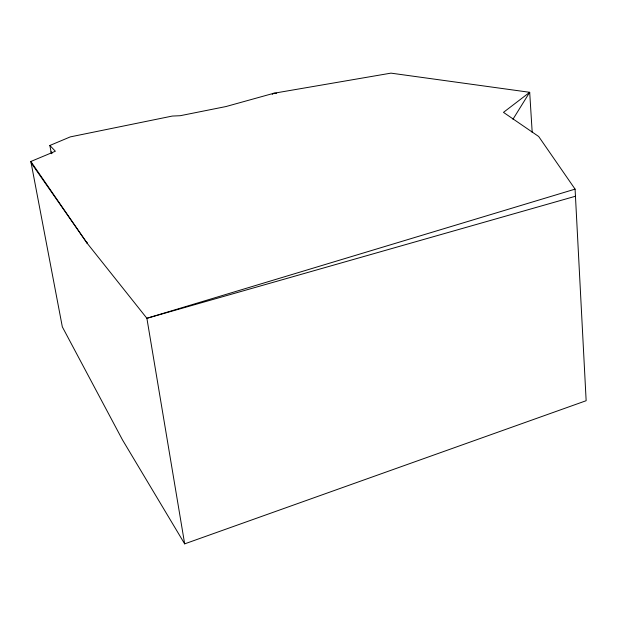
<?xml version="1.0" encoding="UTF-8"?>
<svg xmlns="http://www.w3.org/2000/svg" width="617" height="617" viewBox="0 0 617 617"><rect width="100%" height="100%" fill="white"/><g stroke="black" fill="none" stroke-linecap="round" stroke-linejoin="round"><path stroke-width="0.93" d="M512.966 119.243L529.694 92.303L390.954 73.138L273.794 93.267L225.945 106.556L180.203 115.711L172.274 116.065L70.261 136.897L49.861 145.473L51.381 153.702M272.228 94.347L273.794 93.267L276.678 93.252M532.209 132.555L529.694 92.303L503.472 112.363L538.672 136.488L575.083 189.134L586.15 400.711L184.668 543.862L122.498 439.906L62.332 326.871L30.85 161.477L55.368 151.234L49.861 145.473M575.083 189.134L146.885 318.287L87.144 243.214L31.112 162.842M575.453 196.252L146.885 318.287L184.668 543.862M51.034 151.805L52.26 153.116M30.85 161.477L87.144 243.214L86.496 241.417"/></g></svg>
